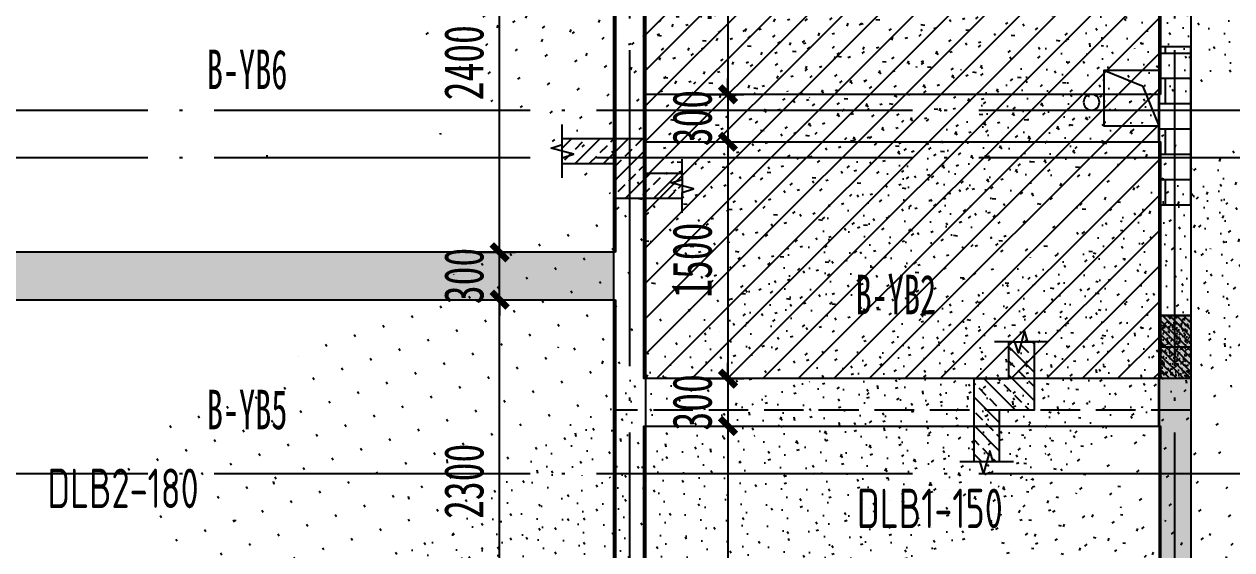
# Model space of a CAD drawing. Extents: x -3200779283 to -8106663, y 659664 to 1123462.
# Drawn here: x -8136183 to -8128540, y 687417 to 690745 of the extents above; entities that cross this region are included whole.
import ezdxf
from ezdxf.enums import TextEntityAlignment as Align
from ezdxf.xclip import XClip

# ---------------------------------------------------------------- set-up
doc = ezdxf.new("R2010")
doc.units = 0
doc.header["$LTSCALE"] = 1000
doc.header["$MEASUREMENT"] = 0
doc.header["$XCLIPFRAME"] = 0
for name, pattern in [('125-墙体$0$CONTINOUS', [0]), ('3#-轴线$0$DOTE', [2.4200000000000004, 2, -0.2, 0.02, -0.2]), ('3#4#5#$0$DASH', [0.35, 0.25, -0.1]), ('3#4#5#模板$0$DASH', [0.35, 0.25, -0.1]), ('DASH', [0.35, 0.25, -0.1])]:
    doc.linetypes.add(name, pattern=pattern)
doc.layers.get('Defpoints').update_dxf_attribs({"color": 30, "linetype": 'DASH'})
for name, color, linetype in [('125-墙体$0$HATCH', 254, 'Continuous'), ('125-墙体$0$S-SLAB-HOLE', 5, 'Continuous'), ('125-墙体$0$S-WALL', 40, 'Continuous'), ('125-墙体$0$S-WALL-BEAM', 120, 'Continuous'), ('125-墙体$0$S-WALL-COLU', 252, '125-墙体$0$CONTINOUS'), ('125-墙体$0$S-WALL-COLU-HATC', 16, 'Continuous'), ('125-墙体$0$S-WALL-HATC', 253, 'Continuous'), ('3#-轴线$0$A-ANNO-DOTE', 10, '3#-轴线$0$DOTE'), ('3#4#5#$0$PC-SLAB', 6, '3#4#5#$0$DASH'), ('3#4#5#$0$S-ANNO-TEXT', 7, 'Continuous'), ('3#4#5#$0$S-DIMS-SLAB', 120, 'Continuous'), ('3#4#5#$0$S-PC-SLAB', 6, 'Continuous'), ('3#4#5#$0$S-WALL-HATC', 253, 'Continuous'), ('3#4#5#模板$0$S-SLAB-TEXT', 120, 'Continuous'), ('3#4#5#模板$0$南北楼-结构布置-地上 -新修改$0$S-ANNO-THIN', 3, 'Continuous'), ('3#4#5#模板$0$南北楼-结构布置-地上 -新修改$0$S-SLAB-HATC', 200, 'Continuous')]:
    doc.layers.add(name, color=color, linetype=linetype)
doc.styles.add('3#4#5#$0$外部参照 1$0$宋体', font='', dxfattribs={"width": 0.8})
doc.styles.add('3#4#5#$0$楷体', font='', dxfattribs={"width": 0.7})
doc.styles.add('3#4#5#模板$0$TSSD_Rein', font='tssdeng.shx', dxfattribs={"width": 0.7, "bigfont": 'hztxt.shx'})
doc.styles.get('3#4#5#$0$外部参照 1$0$宋体').set_extended_font_data('SimSun')
doc.styles.get('3#4#5#$0$楷体').set_extended_font_data('KaiTi_GB2312')
doc.dimstyles.new('3#4#5#$0$TSSD_100_100', dxfattribs={"dimtxt": 250, "dimasz": 100, "dimexe": 100, "dimexo": 250, "dimgap": 100, "dimtad": 1, "dimdec": 0, "dimzin": 0, "dimdsep": 46, "dimtxsty": '3#4#5#$0$楷体', "dimblk": '3#4#5#$0$_ArchTick', "dimcen": 0, "dimdle": 100, "dimclrt": 7, "dimadec": 0, "dimazin": 0, "dimtfac": 1, "dimtdec": 0, "dimtix": 1, "dimtmove": 2, "dimatfit": 3, "dimfxl": 1, "dimtolj": 1, "dimtzin": 0, "dimarcsym": 0})

# ---------------------------------------------------------------- blocks, each defined once
blk = doc.blocks.new('3#4#5#模板$0$banhou-1')
at = {"layer": '3#4#5#模板$0$S-SLAB-TEXT', "style": '3#4#5#模板$0$TSSD_Rein', "width": 0.7}
for s, p in [('DLB2-180', (95425.35574374581, 25093.04769474664)), ('DLB1-150', (100549.0542352879, 24965.91876591137))]:
    blk.add_text(s, height=250, dxfattribs=at).set_placement(p, align=Align.BOTTOM_LEFT)
blk = doc.blocks.new('3#4#5#模板$0$A$C4139bdaf')
h = blk.add_hatch()
h.set_pattern_fill('ANSI31', color=251, scale=100)
h.set_pattern_definition([(45, (-7702.687107387464, -122599.998702767), (-112.2532015133644, 112.2532015133644), [])])
h.paths.add_polyline_path([(41799.99894117552, 400.0004981558304), (38549.99894117552, 400.0004981558304), (38549.99894117552, 3600.00049815583), (41799.99894117552, 3600.00049815583)])
at = {"layer": '3#4#5#模板$0$南北楼-结构布置-地上 -新修改$0$S-SLAB-HATC'}
h = blk.add_hatch(dxfattribs=at)
h.set_pattern_fill('ANSI33', color=256, scale=20, angle=-180)
h.set_pattern_definition([(225, (-97140.40961170068, 14928.68641716003), (89.8025612106915, -89.80256121069156), []), (225, (-97230.21221170062, 14928.68641716003), (89.8025612106915, -89.80256121069156), [63.5, -31.75])])
h.paths.add_polyline_path([(38782.82615846198, 1540.000498157271), (38349.99899349036, 1540.00049815794), (38349.99899349042, 1760.00049815794), (38022.82615846203, 1760.000498157984), (38022.82615846203, 1920.000498157984), (38349.99899349117, 1920.000498156835), (38549.99899349117, 1920.000498156907), (38549.99899349117, 1700.000498156907), (38782.82615846203, 1700.000498156922)])
h = blk.add_hatch(dxfattribs=at)
h.set_pattern_fill('ANSI33', color=256, scale=20, angle=-90.00000000000001)
h.set_pattern_definition([(315, (-10484.96389514898, -99104.50567386462), (89.80256121069155, 89.80256121069151), []), (315, (-10484.96389514898, -99194.30827386456), (89.80256121069155, 89.80256121069151), [63.5, -31.75])])
h.paths.add_polyline_path([(41008.82143335836, 632.8276631278568), (41008.82143335772, 200.0004981562379), (40788.82143335772, 200.0004981562961), (40788.82143335766, -127.172336872085), (40628.82143335766, -127.1723368720995), (40628.82143335883, 200.0004981570382), (40628.82143335871, 400.0004981570382), (40848.82143335871, 400.0004981570528), (40848.82143335871, 632.827663127915)])
at = {"linetype": '3#4#5#模板$0$DASH'}
for points in [[(41999.99894117552, 200.0004981558304), (38349.99894117552, 200.0004981558304), (38349.99894117552, 3800.00049815583), (41999.99894117552, 3800.00049815583)], [(41799.99894117552, 400.0004981558304), (38549.99894117552, 400.0004981558304), (38549.99894117552, 3600.00049815583), (41799.99894117552, 3600.00049815583)]]:
    blk.add_lwpolyline(points, close=True, dxfattribs=at)
at = {"layer": '3#4#5#模板$0$南北楼-结构布置-地上 -新修改$0$S-ANNO-THIN'}
for points in [[(38022.82615846168, 1670.400498158007), (38022.82615846209, 1798.400498158007), (38093.22615846217, 1820.80049815774), (37952.4261584623, 1859.20049815817), (38022.82615846244, 1881.600498158019), (38022.82615846285, 2009.600498158019)], [(38782.82615846198, 1450.400498157469), (38782.82615846198, 1578.400498157178), (38853.22615846188, 1600.800498157143), (38712.4261584623, 1639.200498156992), (38782.82615846198, 1661.600498157015), (38782.82615846198, 1789.600498156724)], [(41098.42143335822, 632.8276631278713), (40970.42143335845, 632.8276631278568), (40948.02143335855, 703.2276631277055), (40909.62143335864, 562.4276631281245), (40887.22143335862, 632.8276631278568), (40759.22143335897, 632.8276631278422)], [(40878.42143335764, -127.1723368724342), (40750.42143335764, -127.1723368720413), (40728.02143335791, -56.77233687195985), (40689.62143335748, -197.5723368718318), (40667.22143335763, -127.1723368716921), (40539.22143335763, -127.1723368712992)]]:
    blk.add_lwpolyline(points, dxfattribs=at)
at = {"layer": '3#4#5#模板$0$南北楼-结构布置-地上 -新修改$0$S-SLAB-HATC'}
for points in [[(38782.82615846198, 1540.000498157271), (38349.99899349036, 1540.00049815794), (38349.99899349042, 1760.00049815794), (38022.82615846203, 1760.000498157984), (38022.82615846203, 1920.000498157984), (38349.99899349117, 1920.000498156835), (38549.99899349117, 1920.000498156907), (38549.99899349117, 1700.000498156907), (38782.82615846203, 1700.000498156922)], [(41008.82143335836, 632.8276631278568), (41008.82143335772, 200.0004981562379), (40788.82143335772, 200.0004981562961), (40788.82143335766, -127.172336872085), (40628.82143335766, -127.1723368720995), (40628.82143335883, 200.0004981570382), (40628.82143335871, 400.0004981570382), (40848.82143335871, 400.0004981570528), (40848.82143335871, 632.827663127915)]]:
    blk.add_lwpolyline(points, close=True, dxfattribs=at)
blk = doc.blocks.new('3#4#5#$0$ban111')
at = {"layer": '3#4#5#$0$S-WALL-HATC', "ltscale": 100}
h = blk.add_hatch(dxfattribs=at)
h.set_pattern_fill('AR-CONC', color=256, scale=25, angle=-270.0000000000001, style=0)
h.set_pattern_definition([(139.9999999999999, (-37341041949.50107, -2020433459.266459), (15.6880337456489, 179.3150456501884), [18.75, -206.25]), (84.99999999999994, (-37341041949.50107, -2020433459.266459), (-188.048033425003, -34.68783340324987), [15, -165]), (190.4513999999999, (-37341041948.19373, -2020433444.323539), (-172.3598855152383, 144.6273454285055), [15.93504749999984, -175.2855279999974]), (136.1841999999999, (-37341041999.50107, -2020433459.266459), (41.37975358225471, 266.8102621564111), [28.125, -309.375]), (186.6356, (-37341041996.05274, -2020433437.032273), (-243.5294677251103, 233.665676387176), [23.902572, -262.92825]), (81.18419999999995, (-37341041999.50107, -2020433459.266459), (-243.529650231331, 233.665486283407), [22.5, -247.5]), (111, (-37341041987.00107, -2020433434.266459), (100.6547226663348, 149.2267630296154), [18.75, -206.25]), (55.99999999999998, (-37341041987.00107, -2020433434.266459), (-181.2875112617132, 60.82883298039556), [15, -165]), (161.4514, (-37341041978.61317, -2020433421.830901), (-80.63262417748795, 210.0556571453725), [15.9350475, -175.285528]), (127.5, (-37341041949.50107, -2020433459.266459), (-83.22346345782788, 3.039963829322726), [0, -162.9999999999974, 0, -167.4999999999974, 0, -165.6249999999974]), (97.49999999999993, (-37341041949.50107, -2020433459.266459), (-98.60292797059002, 65.76738436053722), [0, -95.5, 0, -159.25, 0, -63.125]), (57.49999999999993, (-37341041949.50107, -2020433515.016459), (5.638717933595033, 133.4556090431022), [0, -62.5, 0, -195, 0, -258.75]), (47.49999999999995, (-37341041949.50107, -2020433540.016459), (-25.02624558307933, 145.7965423355966), [0, -81.25, 0, -129.5, 0, -183.75])])
h.paths.add_polyline_path([(-231732.0007770516, 408074.9993999199), (-231732.0007770516, 408374.9993999199), (-228482.0009142609, 408374.99939992), (-228482.0009142608, 408074.99939992)])
h = blk.add_hatch(dxfattribs=at)
h.set_pattern_fill('AR-CONC', color=256, scale=25, angle=-270.0000000000001, style=0)
h.set_pattern_definition([(139.9999999999999, (-37341047970.11734, -2020434559.27922), (15.6880337456489, 179.3150456501884), [18.75, -206.25]), (84.99999999999994, (-37341047970.11734, -2020434559.27922), (-188.048033425003, -34.68783340324987), [15, -165]), (190.4513999999999, (-37341047968.81001, -2020434544.3363), (-172.3598855152383, 144.6273454285055), [15.93504749999986, -175.2855279999978]), (136.1841999999999, (-37341048020.11734, -2020434559.27922), (41.37975358225471, 266.8102621564111), [28.125, -309.375]), (186.6356, (-37341048016.66901, -2020434537.045033), (-243.5294677251103, 233.665676387176), [23.902572, -262.92825]), (81.18419999999995, (-37341048020.11734, -2020434559.27922), (-243.529650231331, 233.665486283407), [22.5, -247.5]), (111, (-37341048007.61734, -2020434534.27922), (100.6547226663348, 149.2267630296154), [18.75, -206.25]), (55.99999999999998, (-37341048007.61734, -2020434534.27922), (-181.2875112617132, 60.82883298039556), [15, -165]), (161.4514, (-37341047999.22944, -2020434521.843661), (-80.63262417748795, 210.0556571453725), [15.9350475, -175.285528]), (127.5, (-37341047970.11734, -2020434559.27922), (-83.22346345782788, 3.039963829322726), [0, -162.9999999999978, 0, -167.4999999999978, 0, -165.6249999999978]), (97.49999999999993, (-37341047970.11734, -2020434559.27922), (-98.60292797059002, 65.76738436053722), [0, -95.5, 0, -159.25, 0, -63.125]), (57.49999999999993, (-37341047970.11734, -2020434615.02922), (5.638717933595033, 133.4556090431022), [0, -62.5, 0, -195, 0, -258.75]), (47.49999999999995, (-37341047970.11734, -2020434640.02922), (-25.02624558307933, 145.7965423355966), [0, -81.25, 0, -129.5, 0, -183.75])])
h.paths.add_polyline_path([(-228282.0000004165, 407074.9996759502), (-228282.0000004165, 407374.9996759502), (-222682.0001376258, 407374.9996759502), (-222682.0001376258, 407074.9996759502)])
h = blk.add_hatch(dxfattribs=at)
h.set_pattern_fill('AR-CONC', color=256, scale=25, angle=-270.0000000000001, style=0)
h.set_pattern_definition([(139.9999999999999, (-37341041949.50085, -2020435259.266088), (15.6880337456489, 179.3150456501884), [18.75, -206.25]), (84.99999999999994, (-37341041949.50085, -2020435259.266088), (-188.048033425003, -34.68783340324987), [15, -165]), (190.4513999999999, (-37341041948.19351, -2020435244.323169), (-172.3598855152383, 144.6273454285055), [15.93504749999985, -175.2855279999976]), (136.1841999999999, (-37341041999.50085, -2020435259.266088), (41.37975358225471, 266.8102621564111), [28.125, -309.375]), (186.6356, (-37341041996.05252, -2020435237.031902), (-243.5294677251103, 233.665676387176), [23.902572, -262.92825]), (81.18419999999995, (-37341041999.50085, -2020435259.266088), (-243.529650231331, 233.665486283407), [22.5, -247.5]), (111, (-37341041987.00085, -2020435234.266088), (100.6547226663348, 149.2267630296154), [18.75, -206.25]), (55.99999999999998, (-37341041987.00085, -2020435234.266088), (-181.2875112617132, 60.82883298039556), [15, -165]), (161.4514, (-37341041978.61295, -2020435221.83053), (-80.63262417748795, 210.0556571453725), [15.9350475, -175.285528]), (127.5, (-37341041949.50085, -2020435259.266088), (-83.22346345782788, 3.039963829322726), [0, -162.9999999999976, 0, -167.4999999999976, 0, -165.6249999999976]), (97.49999999999993, (-37341041949.50085, -2020435259.266088), (-98.60292797059002, 65.76738436053722), [0, -95.5, 0, -159.25, 0, -63.125]), (57.49999999999993, (-37341041949.50085, -2020435315.016088), (5.638717933595033, 133.4556090431022), [0, -62.5, 0, -195, 0, -258.75]), (47.49999999999995, (-37341041949.50085, -2020435340.016088), (-25.02624558307933, 145.7965423355966), [0, -81.25, 0, -129.5, 0, -183.75])])
h.paths.add_polyline_path([(-231732.0009944941, 406274.999770995), (-231732.0009944941, 406574.999770995), (-228482.0011317034, 406574.999770995), (-228482.0011317034, 406274.999770995)])
at = {"layer": '3#4#5#$0$S-PC-SLAB'}
for points in [[(-231742.0009944941, 408375.0000233312), (-228481.762625733, 408374.9990105955), (-228471.762625733, 408374.9990105955), (-228471.7626257332, 407975.9280014599), (-228471.7626257332, 407975.9274881768), (-228471.7626257332, 409775.0000233313), (-231742.0009944942, 409775.0000233312), (-231742.0009944941, 408375.0000233312)], [(-228292.0000004165, 407074.9996759502), (-228292.0000004165, 404774.999505111), (-221472.0000000006, 404774.999505111), (-221472.0000000006, 405874.999505111), (-222672.0009932823, 405874.9613272593), (-222672.0000004176, 407074.9996759502), (-228292.0000004165, 407074.9996759502)]]:
    blk.add_lwpolyline(points, dxfattribs=at)
for points in [[(-228292.0000004165, 407374.9996759502), (-222672.0000004176, 407374.9996759502), (-222672.0000004176, 409774.9996759502), (-228292.0000004165, 409774.9996759502)], [(-231742.0009944941, 406574.999770995), (-228472.0009944952, 406574.999770995), (-228472.0007770527, 408074.99939992), (-231742.0007770516, 408074.9993999199)], [(-231742.0009944941, 402074.999770995), (-228472.0009944952, 402074.999770995), (-228472.0009944952, 406274.999770995), (-231742.0009944941, 406274.999770995)]]:
    blk.add_lwpolyline(points, close=True, dxfattribs=at)
at = {"layer": '3#4#5#$0$S-WALL-HATC', "ltscale": 100}
for points in [[(-231732.0007770516, 408074.9993999199), (-231732.0007770516, 408374.9993999199), (-228482.0009142609, 408374.99939992), (-228482.0009142608, 408074.99939992)], [(-228282.0000004165, 407074.9996759502), (-228282.0000004165, 407374.9996759502), (-222682.0001376258, 407374.9996759502), (-222682.0001376258, 407074.9996759502)], [(-231732.0009944941, 406274.999770995), (-231732.0009944941, 406574.999770995), (-228482.0011317034, 406574.999770995), (-228482.0011317034, 406274.999770995)]]:
    blk.add_lwpolyline(points, close=True, dxfattribs=at)
blk = doc.blocks.new('3#4#5#$0$_ArchTick')
at = {"color": 0, "linetype": 'ByBlock', "const_width": 0.4}
blk.add_lwpolyline([(-0.5, -0.5), (0.5, 0.5)], dxfattribs=at)
blk = doc.blocks.new('*D850')
at = {"layer": '3#4#5#$0$S-DIMS-SLAB', "color": 0, "lineweight": -2, "transparency": 16777216}
for p, q in [((184523.3420259653, 157274.9994518846), (184523.3420259653, 159774.9996227237)), ((184305.6362544079, 159674.9996227237), (184623.3420259653, 159674.9996227237)), ((184305.6362544079, 157374.9994518846), (184623.3420259653, 157374.9994518846))]:
    blk.add_line(p, q, dxfattribs=at)
at = {"layer": 'Defpoints', "color": 0, "transparency": 16777216}
for p in [(184055.6362544079, 159674.9996227237), (184523.3420259653, 159674.9996227237), (184055.6362544079, 157374.9994518846)]:
    blk.add_point(p, dxfattribs=at)
at = {"layer": '3#4#5#$0$S-DIMS-SLAB', "color": 0, "lineweight": -2, "transparency": 16777216, "xscale": 100, "yscale": 100, "zscale": 100}
for p, rotation in [((184523.3420259653, 159674.9996227237), 90), ((184523.3420259653, 157374.9994518846), 270)]:
    blk.add_blockref('3#4#5#$0$_ArchTick', p, dxfattribs=dict(at, rotation=rotation))
at = {"layer": '3#4#5#$0$S-DIMS-SLAB', "color": 7, "transparency": 16777216, "insert": (184298.3420259653, 158524.9995373041), "char_height": 250, "attachment_point": 5, "rotation": 90, "style": '3#4#5#$0$楷体'}
blk.add_mtext('\\A1;2300', dxfattribs=at)
blk = doc.blocks.new('*D851')
at = {"layer": '3#4#5#$0$S-DIMS-SLAB', "color": 0, "lineweight": -2, "transparency": 16777216}
for p, q in [((184523.3420263823, 159974.9996227237), (184523.3420263823, 160074.9996227237)), ((184305.6362548249, 159974.9996227237), (184623.3420263823, 159974.9996227237)), ((184523.3420263823, 159674.9996227237), (184523.3420263823, 159974.9996227237)), ((184305.6362548249, 159674.9996227237), (184623.3420263823, 159674.9996227237)), ((184523.3420263823, 159674.9996227237), (184523.3420263823, 159574.9996227237))]:
    blk.add_line(p, q, dxfattribs=at)
at = {"layer": 'Defpoints', "color": 0, "transparency": 16777216}
for p in [(184055.6362548249, 159974.9996227237), (184523.3420263823, 159974.9996227237), (184055.6362548249, 159674.9996227237)]:
    blk.add_point(p, dxfattribs=at)
at = {"layer": '3#4#5#$0$S-DIMS-SLAB', "color": 0, "lineweight": -2, "transparency": 16777216, "xscale": 100, "yscale": 100, "zscale": 100}
for p, rotation in [((184523.3420263823, 159974.9996227237), 270), ((184523.3420263823, 159674.9996227237), 90)]:
    blk.add_blockref('3#4#5#$0$_ArchTick', p, dxfattribs=dict(at, rotation=rotation))
at = {"layer": '3#4#5#$0$S-DIMS-SLAB', "color": 7, "transparency": 16777216, "insert": (184298.3420263823, 159824.9996227237), "char_height": 250, "attachment_point": 5, "rotation": 90, "style": '3#4#5#$0$楷体'}
blk.add_mtext('\\A1;300', dxfattribs=at)
blk = doc.blocks.new('*D852')
at = {"layer": '3#4#5#$0$S-DIMS-SLAB', "color": 0, "lineweight": -2, "transparency": 16777216}
for p, q in [((184523.3420263823, 159875.0000846194), (184523.3420263823, 162475.0000846194)), ((184305.6362548248, 162375.0000846194), (184623.3420263823, 162375.0000846194)), ((184305.6362548248, 159975.0000846194), (184623.3420263823, 159975.0000846194))]:
    blk.add_line(p, q, dxfattribs=at)
at = {"layer": 'Defpoints', "color": 0, "transparency": 16777216}
for p in [(184055.6362548248, 162375.0000846194), (184523.3420263823, 162375.0000846194), (184055.6362548248, 159975.0000846194)]:
    blk.add_point(p, dxfattribs=at)
at = {"layer": '3#4#5#$0$S-DIMS-SLAB', "color": 0, "lineweight": -2, "transparency": 16777216, "xscale": 100, "yscale": 100, "zscale": 100}
for p, rotation in [((184523.3420263823, 162375.0000846194), 90), ((184523.3420263823, 159975.0000846194), 270)]:
    blk.add_blockref('3#4#5#$0$_ArchTick', p, dxfattribs=dict(at, rotation=rotation))
at = {"layer": '3#4#5#$0$S-DIMS-SLAB', "color": 7, "transparency": 16777216, "insert": (184298.3420263823, 161175.0000846194), "char_height": 250, "attachment_point": 5, "rotation": 90, "style": '3#4#5#$0$楷体'}
blk.add_mtext('\\A1;2400', dxfattribs=at)
blk = doc.blocks.new('*D854')
at = {"layer": '3#4#5#$0$S-DIMS-SLAB', "color": 0, "lineweight": -2, "transparency": 16777216}
for p, q in [((185968.2524364026, 162474.9999701048), (185968.2524364026, 160874.9986879343)), ((185686.0752097472, 162374.9999701048), (186068.2524364026, 162374.9999701048)), ((185686.0751165575, 160974.9986879343), (186068.2524364026, 160974.9986879343))]:
    blk.add_line(p, q, dxfattribs=at)
at = {"layer": 'Defpoints', "color": 0, "transparency": 16777216}
for p in [(185436.0752097472, 162374.9999701048), (185436.0751165575, 160974.9986879343), (185968.2524364026, 160974.9986879343)]:
    blk.add_point(p, dxfattribs=at)
at = {"layer": '3#4#5#$0$S-DIMS-SLAB', "color": 0, "lineweight": -2, "transparency": 16777216, "xscale": 100, "yscale": 100, "zscale": 100}
for p, rotation in [((185968.2524364026, 162374.9999701048), 90), ((185968.2524364026, 160974.9986879343), 270)]:
    blk.add_blockref('3#4#5#$0$_ArchTick', p, dxfattribs=dict(at, rotation=rotation))
at = {"layer": '3#4#5#$0$S-DIMS-SLAB', "color": 7, "transparency": 16777216, "insert": (185743.2524364026, 161674.9993290195), "char_height": 250, "attachment_point": 5, "rotation": 90, "style": '3#4#5#$0$楷体'}
blk.add_mtext('\\A1;1400', dxfattribs=at)
blk = doc.blocks.new('*D855')
at = {"layer": '3#4#5#$0$S-DIMS-SLAB', "color": 0, "lineweight": -2, "transparency": 16777216}
for p, q in [((185968.2524364022, 160974.9986879343), (185968.2524364022, 161074.9986879343)), ((185686.0751165575, 160974.9986879343), (186068.2524364022, 160974.9986879343)), ((185968.2524364022, 160974.9986879343), (185968.2524364022, 160674.9990181195)), ((185686.0751165575, 160674.9990181195), (186068.2524364022, 160674.9990181195)), ((185968.2524364022, 160674.9990181195), (185968.2524364022, 160574.9990181195))]:
    blk.add_line(p, q, dxfattribs=at)
at = {"layer": 'Defpoints', "color": 0, "transparency": 16777216}
for p in [(185436.0751165575, 160974.9986879343), (185436.0751165575, 160674.9990181195), (185968.2524364022, 160674.9990181195)]:
    blk.add_point(p, dxfattribs=at)
at = {"layer": '3#4#5#$0$S-DIMS-SLAB', "color": 0, "lineweight": -2, "transparency": 16777216, "xscale": 100, "yscale": 100, "zscale": 100}
for p, rotation in [((185968.2524364022, 160974.9986879343), 270), ((185968.2524364022, 160674.9990181195), 90)]:
    blk.add_blockref('3#4#5#$0$_ArchTick', p, dxfattribs=dict(at, rotation=rotation))
at = {"layer": '3#4#5#$0$S-DIMS-SLAB', "color": 7, "transparency": 16777216, "insert": (185743.2524364022, 160824.9988530269), "char_height": 250, "attachment_point": 5, "rotation": 90, "style": '3#4#5#$0$楷体'}
blk.add_mtext('\\A1;300', dxfattribs=at)
blk = doc.blocks.new('*D856')
at = {"layer": '3#4#5#$0$S-DIMS-SLAB', "color": 0, "lineweight": -2, "transparency": 16777216}
for p, q in [((185968.2524364017, 160774.9990181195), (185968.2524364017, 159074.9993891946)), ((185686.0751165575, 160674.9990181195), (186068.2524364017, 160674.9990181195)), ((185686.0751165575, 159174.9993891946), (186068.2524364017, 159174.9993891946))]:
    blk.add_line(p, q, dxfattribs=at)
at = {"layer": 'Defpoints', "color": 0, "transparency": 16777216}
for p in [(185436.0751165575, 160674.9990181195), (185436.0751165575, 159174.9993891946), (185968.2524364017, 159174.9993891946)]:
    blk.add_point(p, dxfattribs=at)
at = {"layer": '3#4#5#$0$S-DIMS-SLAB', "color": 0, "lineweight": -2, "transparency": 16777216, "xscale": 100, "yscale": 100, "zscale": 100}
for p, rotation in [((185968.2524364017, 160674.9990181195), 90), ((185968.2524364017, 159174.9993891946), 270)]:
    blk.add_blockref('3#4#5#$0$_ArchTick', p, dxfattribs=dict(at, rotation=rotation))
at = {"layer": '3#4#5#$0$S-DIMS-SLAB', "color": 7, "transparency": 16777216, "insert": (185743.2524364017, 159924.999203657), "char_height": 250, "attachment_point": 5, "rotation": 90, "style": '3#4#5#$0$楷体'}
blk.add_mtext('\\A1;1500', dxfattribs=at)
blk = doc.blocks.new('*D857')
at = {"layer": '3#4#5#$0$S-DIMS-SLAB', "color": 0, "lineweight": -2, "transparency": 16777216}
for p, q in [((185968.2524364012, 159174.9993891946), (185968.2524364012, 159274.9993891946)), ((185686.0751165575, 159174.9993891946), (186068.2524364012, 159174.9993891946)), ((185968.2524364012, 159174.9993891946), (185968.2524364012, 158874.9993891945)), ((185686.0751165576, 158874.9993891945), (186068.2524364012, 158874.9993891945)), ((185968.2524364012, 158874.9993891945), (185968.2524364012, 158774.9993891945))]:
    blk.add_line(p, q, dxfattribs=at)
at = {"layer": 'Defpoints', "color": 0, "transparency": 16777216}
for p in [(185436.0751165575, 159174.9993891946), (185436.0751165576, 158874.9993891945), (185968.2524364012, 158874.9993891945)]:
    blk.add_point(p, dxfattribs=at)
at = {"layer": '3#4#5#$0$S-DIMS-SLAB', "color": 0, "lineweight": -2, "transparency": 16777216, "xscale": 100, "yscale": 100, "zscale": 100}
for p, rotation in [((185968.2524364012, 159174.9993891946), 270), ((185968.2524364012, 158874.9993891945), 90)]:
    blk.add_blockref('3#4#5#$0$_ArchTick', p, dxfattribs=dict(at, rotation=rotation))
at = {"layer": '3#4#5#$0$S-DIMS-SLAB', "color": 7, "transparency": 16777216, "insert": (185743.2524364012, 159024.9993891945), "char_height": 250, "attachment_point": 5, "rotation": 90, "style": '3#4#5#$0$楷体'}
blk.add_mtext('\\A1;300', dxfattribs=at)
blk = doc.blocks.new('*D858')
at = {"layer": '3#4#5#$0$S-DIMS-SLAB', "color": 0, "lineweight": -2, "transparency": 16777216}
for p, q in [((185968.2524364009, 158974.9993891945), (185968.2524364009, 154574.9997177686)), ((185686.0751165576, 158874.9993891945), (186068.2524364009, 158874.9993891945)), ((185686.0752097472, 154674.9997177686), (186068.2524364009, 154674.9997177686))]:
    blk.add_line(p, q, dxfattribs=at)
at = {"layer": 'Defpoints', "color": 0, "transparency": 16777216}
for p in [(185436.0751165576, 158874.9993891945), (185436.0752097472, 154674.9997177686), (185968.2524364009, 154674.9997177686)]:
    blk.add_point(p, dxfattribs=at)
at = {"layer": '3#4#5#$0$S-DIMS-SLAB', "color": 0, "lineweight": -2, "transparency": 16777216, "xscale": 100, "yscale": 100, "zscale": 100}
for p, rotation in [((185968.2524364009, 158874.9993891945), 90), ((185968.2524364009, 154674.9997177686), 270)]:
    blk.add_blockref('3#4#5#$0$_ArchTick', p, dxfattribs=dict(at, rotation=rotation))
at = {"layer": '3#4#5#$0$S-DIMS-SLAB', "color": 7, "transparency": 16777216, "insert": (185743.2524364009, 156774.9995534815), "char_height": 250, "attachment_point": 5, "rotation": 90, "style": '3#4#5#$0$楷体'}
blk.add_mtext('\\A1;4200', dxfattribs=at)
blk = doc.blocks.new('3#-轴线')
at = {"layer": '3#-轴线$0$A-ANNO-DOTE'}
for points in [[(41800, -16100), (41800, 5500)], [(38350, -16100), (38350, -3200)], [(-3000, -4800), (44800, -4800)], [(-3000, -5100), (44800, -5100)], [(-3000, -7100), (44800, -7100)]]:
    blk.add_lwpolyline(points, dxfattribs=at)
blk = doc.blocks.new('125-墙体')
at = {"layer": '125-墙体$0$HATCH'}
h = blk.add_hatch(dxfattribs=at)
h.set_pattern_fill('BRICK1', color=256, scale=20, style=0)
h.set_pattern_definition([(0, (0, 0), (0, 160), []), (90, (0, 0), (-160, 160), [160, -160])])
h.paths.add_polyline_path([(99.98422405263409, -5400), (-100.0001143401884, -5400), (-100.0001143401884, -4400), (99.98422405263409, -4400)])
at = {"layer": '125-墙体$0$S-WALL-COLU-HATC'}
h = blk.add_hatch(dxfattribs=at)
h.set_pattern_fill('AR-CONC', color=256, scale=10)
h.set_pattern_definition([(49.99999999999999, (12337.07545070033, -243757.8336407725), (71.72601826007535, -6.275213498259511), [7.5, -82.5]), (355, (12337.07545070033, -243757.8336407725), (-13.8751333613, 75.21921337000119), [6, -66]), (100.4514, (12343.05261870033, -243758.3565747725), (57.85093817140216, 68.94395420609536), [6.374018999999983, -70.11421119999972]), (46.18420000000002, (12337.07545070033, -243737.8336407725), (106.7241048625644, -16.55190143290181), [11.24999999999992, -123.7499999999994]), (96.6356, (12345.96912520032, -243739.2129714725), (93.46627055487033, 97.41178709004417), [9.561028799999999, -105.1713]), (351.1842, (12337.07545070033, -243737.8336407725), (93.46619451336272, 97.41186009253246), [9, -99]), (21, (12347.07545070033, -243742.8336407725), (59.69070521184616, -40.26188906653388), [7.5, -82.5]), (326.0000000000001, (12347.07545070033, -243742.8336407725), (24.33153319215817, 72.5150045046853), [6, -66]), (71.4514, (12352.04967400033, -243746.1888013725), (84.02226285814899, 32.25304967099524), [6.374019000000001, -70.1142112]), (37.50000000000001, (12337.07545070033, -243757.8336407725), (1.215985531729067, 33.28938538313115), [0, -65.19999999999999, 0, -67, 0, -66.25]), (7.499999999999999, (12337.07545070033, -243757.8336407725), (26.30695374421486, 39.44117118823603), [0, -38.2, 0, -63.7, 0, -25.25]), (327.5, (12314.77545070033, -243757.8336407725), (53.3822436172409, -2.255487173437976), [0, -25, 0, -78, 0, -103.5]), (317.5, (12304.77545070033, -243757.8336407725), (58.31861693423862, 10.01049823323177), [0, -32.5, 0, -51.8, 0, -73.5])])
h.paths.add_polyline_path([(99.99980398823391, -6100), (-100.0001960117661, -6100), (-100.0001960117661, -6500), (99.99980398823391, -6500)])
h = blk.add_hatch(dxfattribs=at)
h.set_pattern_fill('ANSI31', color=256, scale=250, style=0)
h.set_pattern_definition([(45, (12337.07545070033, -243757.8336407725), (-22.09708691207961, 22.09708691207961), [])])
h.paths.add_polyline_path([(-100.0001960117661, -6500), (99.99980398823391, -6500), (99.99980398823391, -6100), (-100.0001960117661, -6100)])
at = {"layer": '125-墙体$0$S-WALL-HATC'}
blk.add_hatch(color=256, dxfattribs=at).paths.add_polyline_path([(99.99969876371321, -6100), (-100.0003012362868, -6100), (-100, -11200), (100, -11200)])
at = {"layer": '125-墙体$0$S-SLAB-HOLE'}
blk.add_lwpolyline([(99.9999309190598, -4550.000000000058), (449.9999309190598, -4550.000000000058), (449.9999309190598, -4900.000000000058), (99.9999309190598, -4900.000000000058)], close=True, dxfattribs=at)
blk.add_lwpolyline([(99.9999309190598, -4900.000000000058), (199.9999309190598, -4650.000000000058), (450.0000690809367, -4550.000000000058)], dxfattribs=at)
blk.add_circle((527.8844533361544, -4750.000000000058), 50, dxfattribs=at)
at = {"layer": '125-墙体$0$S-WALL'}
for p, q in [((-99.99981936173258, -6100), (-100, -11200)), ((100.0001800107789, -6100), (100, -11000))]:
    blk.add_line(p, q, dxfattribs=at)
blk.add_lwpolyline([(99.98422405263409, -5400), (-100.0001143401884, -5400), (-100.0001143401884, -4400), (99.98422405263409, -4400)], close=True, dxfattribs=at)
blk.add_lwpolyline([(100.0001800107789, -6100), (-100.000196011737, -6100)], dxfattribs=at)
at = {"layer": '125-墙体$0$S-WALL-BEAM'}
for points in [[(3550.000994495931, -3299.999771365838), (3350.000602472515, -3299.999771365838), (3350, -7800), (3550.000392023416, -7800)], [(100.0003920234158, -3700), (-100, -3700), (-100.0003920235031, -6100), (99.9999999999709, -6100)]]:
    blk.add_lwpolyline(points, close=True, dxfattribs=at)
at = {"layer": '125-墙体$0$S-WALL-COLU', "lineweight": -2}
blk.add_lwpolyline([(99.99980398823391, -6100), (-100.0001960117661, -6100), (-100.0001960117661, -6500), (99.99980398823391, -6500)], close=True, dxfattribs=at)
at = {"layer": '125-墙体$0$S-WALL-HATC'}
blk.add_line((-100.000392023474, -6300), (99.99960797652602, -6300), dxfattribs=at)
blk = doc.blocks.new('3#4#5#$0$5#')
at = {"layer": '3#4#5#$0$S-ANNO-TEXT', "xscale": -1}
blk.add_blockref('3#4#5#$0$ban111', (-43035.68741598609, -247400.0000532265), dxfattribs=at)
at = {"layer": '3#4#5#$0$PC-SLAB', "linetype": 'ByBlock', "style": '3#4#5#$0$外部参照 1$0$宋体', "width": 0.6}
for s, p in [('B-YB6', (182925.2985424202, 161131.2348421328)), ('B-YB2', (187030.9535744237, 159707.4996487068)), ('B-YB5', (182925.2985420031, 158977.3336956237))]:
    blk.add_text(s, height=250, dxfattribs=at).set_placement(p, align=Align.MIDDLE)
at = {"layer": '3#4#5#$0$S-DIMS-SLAB'}
for base, p1, p2, picture, middle in [((184523.3420263823, 162375.0000846194), (184055.6362548248, 159975.0000846194), (184055.6362548248, 162375.0000846194), '*D852', (184298.3420263823, 161175.0000846194)), ((185968.2524364026, 160974.9986879343), (185436.0752097471, 162374.9999701048), (185436.0751165575, 160974.9986879342), '*D854', (185743.2524364026, 161674.9993290195)), ((185968.2524364022, 160674.9990181195), (185436.0751165575, 160974.9986879342), (185436.0751165575, 160674.9990181195), '*D855', (185743.2524364022, 160824.9988530269)), ((185968.2524364017, 159174.9993891946), (185436.0751165575, 160674.9990181195), (185436.0751165575, 159174.9993891945), '*D856', (185743.2524364017, 159924.999203657)), ((184523.3420263823, 159974.9996227237), (184055.6362548249, 159674.9996227237), (184055.6362548249, 159974.9996227237), '*D851', (184298.3420263823, 159824.9996227237)), ((184523.3420259653, 159674.9996227237), (184055.6362544078, 157374.9994518845), (184055.6362544078, 159674.9996227237), '*D850', (184298.3420259653, 158524.9995373041)), ((185968.2524364012, 158874.9993891945), (185436.0751165575, 159174.9993891945), (185436.0751165575, 158874.9993891945), '*D857', (185743.2524364012, 159024.9993891945)), ((185968.2524364009, 154674.9997177686), (185436.0751165575, 158874.9993891945), (185436.0752097471, 154674.9997177685), '*D858', (185743.2524364009, 156774.9995534815))]:
    dim = blk.add_linear_dim(base=base, p1=p1, p2=p2, angle=90, dimstyle='3#4#5#$0$TSSD_100_100', dxfattribs=at)
    dim.commit()
    dim.dimension.update_dxf_attribs({"geometry": picture, "text_midpoint": middle})

msp = doc.modelspace()

# ---------------------------------------------------------------- block references
msp.add_blockref('3#-轴线', (-8170700.435511587, 695000.6301960945))
at = {"xscale": -1}
msp.add_blockref('125-墙体', (-8128900.435511587, 695000.6301960945), dxfattribs=at)
at = {"layer": '3#4#5#$0$S-PC-SLAB'}
msp.add_blockref('3#4#5#$0$5#', (-8317697.228573337, 529325.6302290878), dxfattribs=at)
at = {"layer": '3#4#5#模板$0$S-SLAB-TEXT'}
ref = msp.add_blockref('3#4#5#模板$0$banhou-1', (-8231461.359309688, 662513.1571936382), dxfattribs=at)
XClip(ref).set_block_clipping_path([(81660.923798101, 21287.473002456358), (103443.3680031244, 33186.609700543806)])
msp.add_blockref('3#4#5#模板$0$A$C4139bdaf', (-8170800.434478921, 688100.6298939504), dxfattribs=at)

doc.saveas('drawing.dxf')
